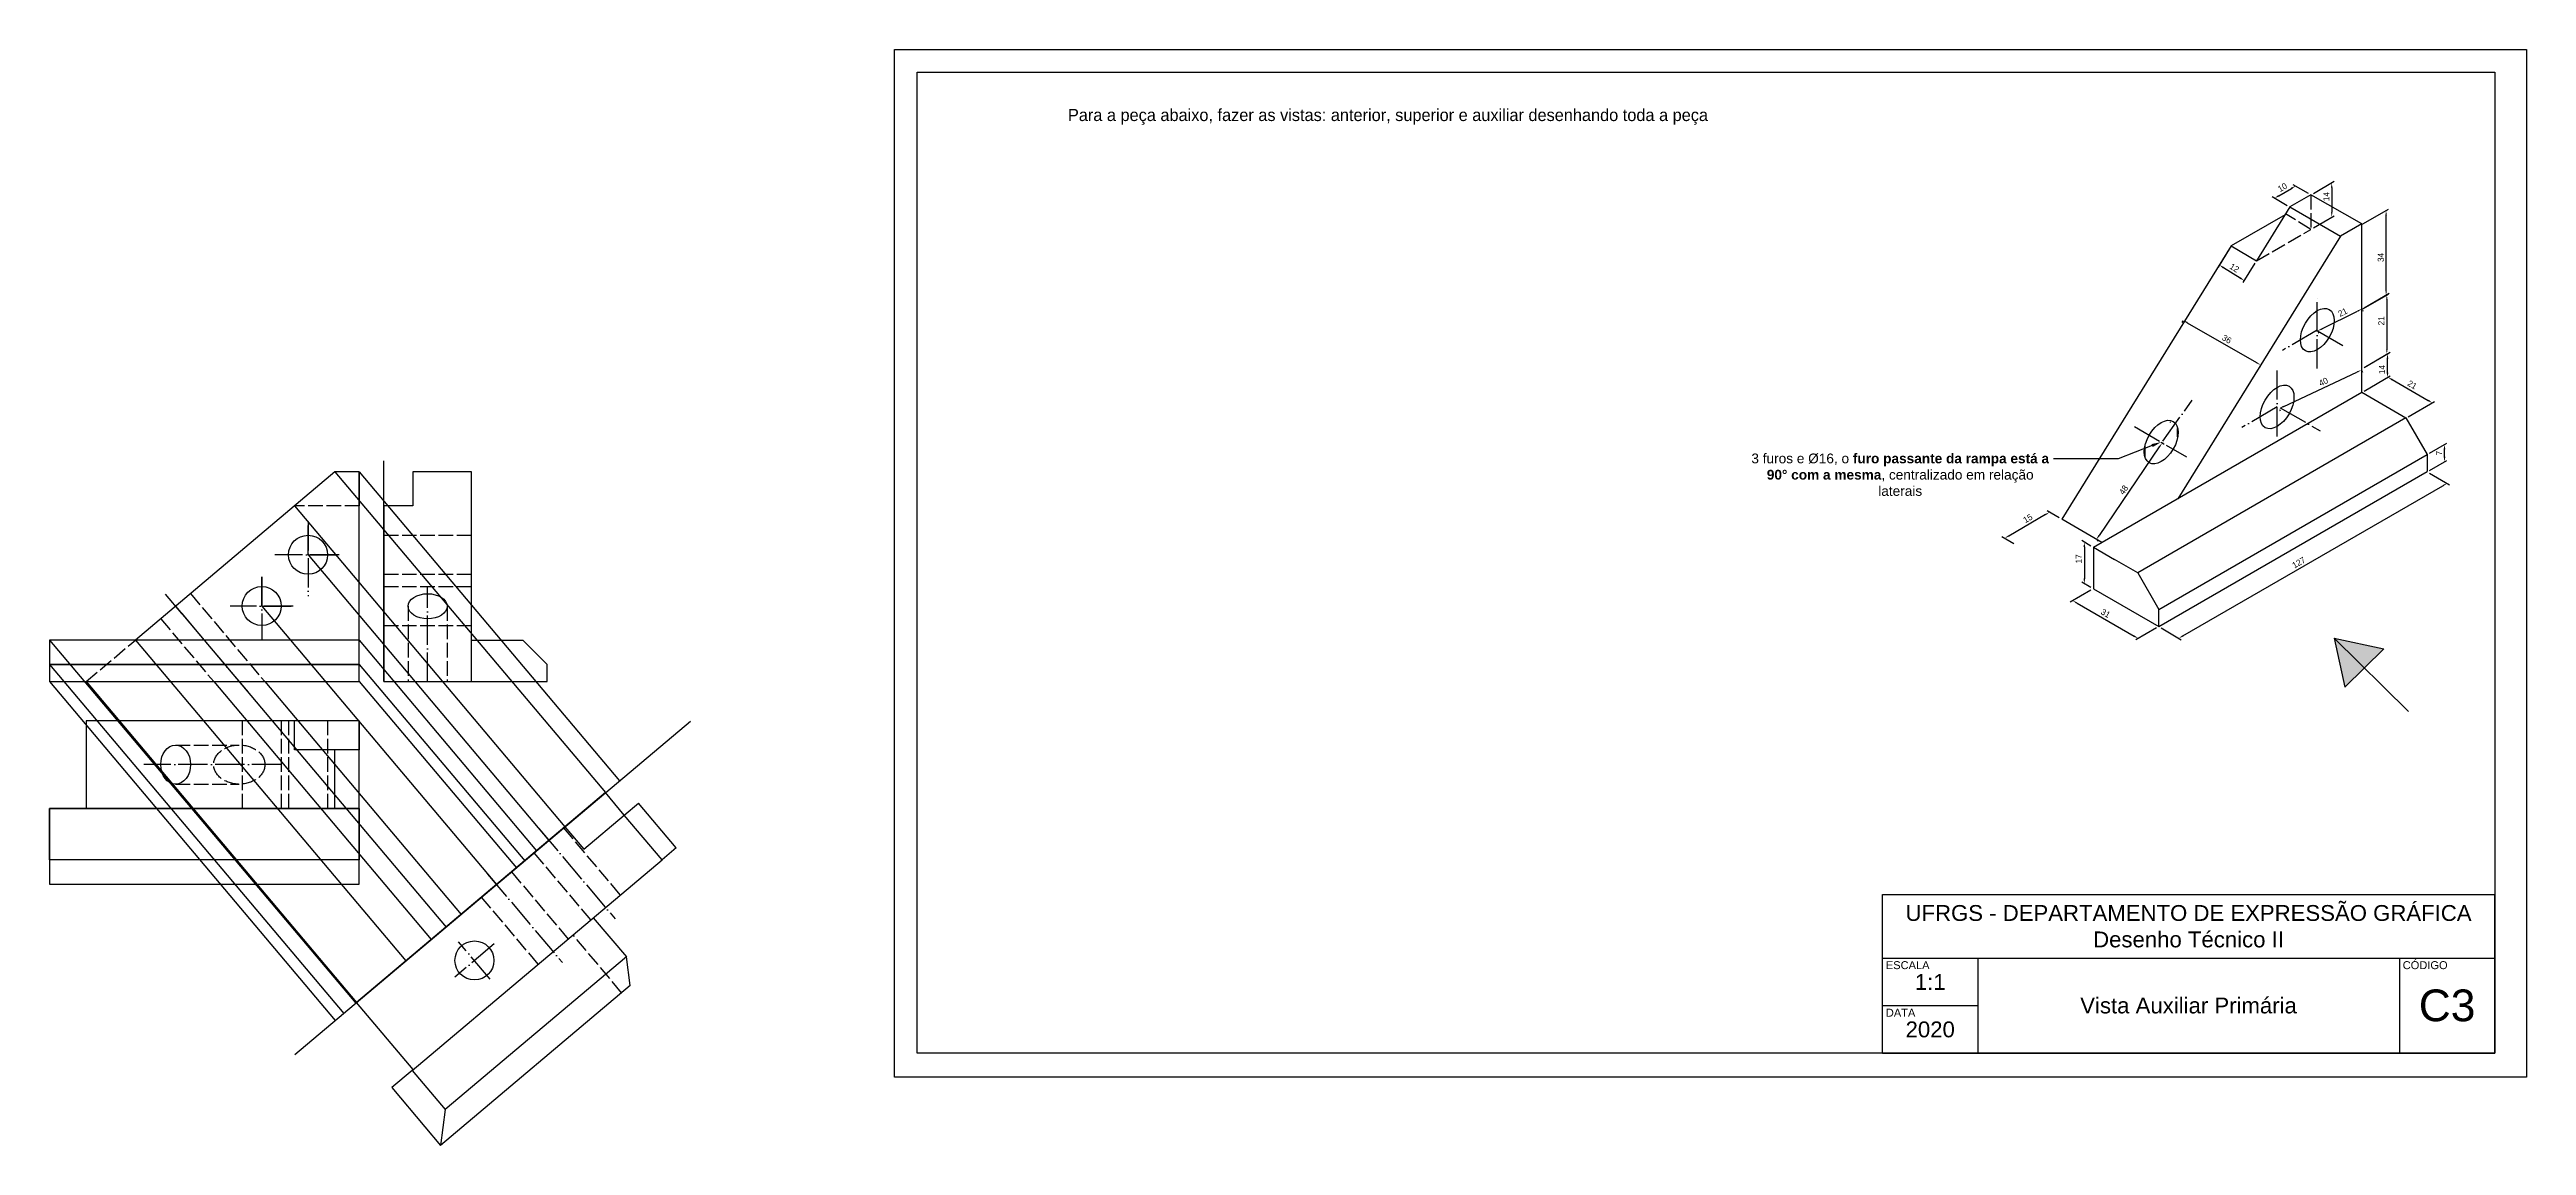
# Model space of a CAD drawing. Header units: metres. Extents: x -137 to 878, y -190 to 259.
import ezdxf
from ezdxf import colors
from ezdxf.entities.mleader import LeaderData, LeaderLine
from ezdxf.math import Vec2, Vec3

# ---------------------------------------------------------------- set-up
doc = ezdxf.new("R2010")
doc.units = ezdxf.units.M
doc.header["$LTSCALE"] = 0.5
doc.linetypes.add('ACAD_ISO02W100', pattern=[15, 12, -3])
doc.linetypes.add('ACAD_ISO04W100', pattern=[30, 24, -3, 0, -3])
for name, color, linetype in [('cotas', 114, 'Continuous'), ('eixos', 150, 'ACAD_ISO04W100'), ('Folha-selo', 106, 'Continuous'), ('hachura', 30, 'Continuous'), ('MARGEM', 106, 'Continuous'), ('não visivel', 1, 'ACAD_ISO02W100'), ('texto', 42, 'Continuous')]:
    doc.layers.add(name, color=color, linetype=linetype)
doc.layers.add('visivel', color=7, linetype='Continuous', lineweight=30)
doc.dimstyles.get("Standard").update_dxf_attribs({"dimtxt": 2.5, "dimasz": 2, "dimexe": 1, "dimexo": 1, "dimgap": 1, "dimtad": 1, "dimtoh": 1, "dimdec": 0, "dimzin": 0, "dimdsep": 46, "dimtxsty": 'Standard', "dimcen": 0.09, "dimadec": 0, "dimazin": 0, "dimtfac": 1, "dimtdec": 0, "dimtofl": 0, "dimtmove": 0, "dimatfit": 3, "dimfxl": 1, "dimtolj": 1, "dimtzin": 0, "dimarcsym": 0})

# ---------------------------------------------------------------- blocks, each defined once
blk = doc.blocks.new('*D1')
at = {"layer": 'cotas', "color": 0, "lineweight": -2, "transparency": 16777216}
for p, q in [((838.7, 85.5), (846.9, 80.7)), ((737.6, 18.8), (844.2, 80.3)), ((728.7, 22), (736.9, 17.2))]:
    blk.add_line(p, q, dxfattribs=at)
at = {"layer": 'cotas', "color": 0, "transparency": 16777216}
for points in [[(844, 80.6), (844.3, 80), (845.9, 81.3)], [(737.5, 19.1), (737.8, 18.5), (735.9, 17.8)]]:
    blk.add_solid(points, dxfattribs=at)
at = {"layer": 'Defpoints', "color": 0, "transparency": 16777216}
for p in [(837.7, 86.1), (845.9, 81.3), (727.7, 22.6)]:
    blk.add_point(p, dxfattribs=at)
at = {"layer": 'cotas', "color": 0, "transparency": 16777216, "insert": (785.1, 48.8), "char_height": 2.5, "attachment_point": 5, "rotation": 30}
blk.add_mtext('\\A1;127', dxfattribs=at)
blk = doc.blocks.new('*D2')
at = {"layer": 'cotas', "color": 0, "lineweight": -2, "transparency": 16777216}
for p, q in [((699.9, 37.5), (691.4, 32.6)), ((694.2, 32.2), (717.6, 18.7)), ((726.7, 22), (718.3, 17.1))]:
    blk.add_line(p, q, dxfattribs=at)
at = {"layer": 'cotas', "color": 0, "transparency": 16777216}
for points in [[(694.3, 32.5), (694, 31.9), (692.4, 33.2)], [(717.7, 19), (717.4, 18.4), (719.3, 17.7)]]:
    blk.add_solid(points, dxfattribs=at)
at = {"layer": 'Defpoints', "color": 0, "transparency": 16777216}
for p in [(700.9, 38.1), (727.7, 22.6), (719.3, 17.7)]:
    blk.add_point(p, dxfattribs=at)
at = {"layer": 'cotas', "color": 0, "transparency": 16777216, "insert": (705.9, 28), "char_height": 2.5, "attachment_point": 5, "rotation": 330}
blk.add_mtext('\\A1;31', dxfattribs=at)
blk = doc.blocks.new('*D3')
at = {"layer": 'cotas', "color": 0, "lineweight": -2, "transparency": 16777216}
for p, q in [((838.7, 93.6), (845.8, 97.7)), ((844.8, 92.2), (844.8, 95.2)), ((838.7, 86.6), (845.8, 90.7))]:
    blk.add_line(p, q, dxfattribs=at)
at = {"layer": 'cotas', "color": 0, "transparency": 16777216}
for points in [[(844.5, 95.2), (845.2, 95.2), (844.8, 97.2)], [(844.5, 92.2), (845.2, 92.2), (844.8, 90.2)]]:
    blk.add_solid(points, dxfattribs=at)
at = {"layer": 'Defpoints', "color": 0, "transparency": 16777216}
for p in [(837.7, 93.1), (844.8, 97.2), (837.7, 86.1)]:
    blk.add_point(p, dxfattribs=at)
at = {"layer": 'cotas', "color": 0, "transparency": 16777216, "insert": (842.6, 93.7), "char_height": 2.5, "attachment_point": 5, "rotation": 90}
blk.add_mtext('\\A1;7', dxfattribs=at)
blk = doc.blocks.new('*D4')
at = {"layer": 'cotas', "color": 0, "lineweight": -2, "transparency": 16777216}
for p, q in [((789.1, 200.1), (782.8, 203.7)), ((780.4, 195.1), (774.2, 198.7)), ((776.9, 199.2), (782.1, 202.2))]:
    blk.add_line(p, q, dxfattribs=at)
at = {"layer": 'cotas', "color": 0, "transparency": 16777216}
for points in [[(781.9, 202.5), (782.3, 201.9), (783.8, 203.2)], [(776.7, 199.5), (777.1, 198.9), (775.2, 198.2)]]:
    blk.add_solid(points, dxfattribs=at)
at = {"layer": 'Defpoints', "color": 0, "transparency": 16777216}
for p in [(783.8, 203.2), (781.4, 194.6), (790.1, 199.6)]:
    blk.add_point(p, dxfattribs=at)
at = {"layer": 'cotas', "color": 0, "transparency": 16777216, "insert": (778.4, 202.6), "char_height": 2.5, "attachment_point": 5, "rotation": 30}
blk.add_mtext('\\A1;10', dxfattribs=at)
blk = doc.blocks.new('*D5')
at = {"layer": 'cotas', "color": 0, "lineweight": -2, "transparency": 16777216}
for p, q in [((756.9, 177.9), (752, 169.9)), ((754.2, 169.7), (761, 165.5)), ((767.1, 171.5), (762.2, 163.6))]:
    blk.add_line(p, q, dxfattribs=at)
at = {"layer": 'cotas', "color": 0, "transparency": 16777216}
for points in [[(754.4, 170), (754, 169.4), (752.5, 170.8)], [(761.2, 165.8), (760.8, 165.2), (762.7, 164.4)]]:
    blk.add_solid(points, dxfattribs=at)
at = {"layer": 'Defpoints', "color": 0, "transparency": 16777216}
for p in [(757.4, 178.7), (762.7, 164.4), (767.7, 172.4)]:
    blk.add_point(p, dxfattribs=at)
at = {"layer": 'cotas', "color": 0, "transparency": 16777216, "insert": (758.7, 169.6), "char_height": 2.5, "attachment_point": 5, "rotation": 328.178}
blk.add_mtext('\\A1;12', dxfattribs=at)
blk = doc.blocks.new('*D6')
at = {"layer": 'cotas', "color": 0, "lineweight": -2, "transparency": 16777216}
for p, q in [((699.9, 55.6), (696.2, 57.8)), ((697.2, 55.2), (697.2, 42.2)), ((699.9, 38.6), (696.2, 40.8))]:
    blk.add_line(p, q, dxfattribs=at)
at = {"layer": 'cotas', "color": 0, "transparency": 16777216}
for points in [[(696.8, 55.2), (697.5, 55.2), (697.2, 57.2)], [(696.8, 42.2), (697.5, 42.2), (697.2, 40.2)]]:
    blk.add_solid(points, dxfattribs=at)
at = {"layer": 'Defpoints', "color": 0, "transparency": 16777216}
for p in [(700.9, 55.1), (697.2, 40.2), (700.9, 38.1)]:
    blk.add_point(p, dxfattribs=at)
at = {"layer": 'cotas', "color": 0, "transparency": 16777216, "insert": (694.9, 50.3), "char_height": 2.5, "attachment_point": 5, "rotation": 90}
blk.add_mtext('\\A1;17', dxfattribs=at)
blk = doc.blocks.new('*D7')
at = {"layer": 'cotas', "color": 0, "lineweight": -2, "transparency": 16777216}
for p, q in [((793.1, 143.2), (793.3, 142.9)), ((794.6, 144.6), (809.2, 151.9)), ((811.3, 152.2), (811.4, 151.9))]:
    blk.add_line(p, q, dxfattribs=at)
at = {"layer": 'cotas', "color": 0, "transparency": 16777216}
for points in [[(809.1, 152.2), (809.4, 151.6), (811, 152.8)], [(794.5, 144.9), (794.8, 144.3), (792.8, 143.8)]]:
    blk.add_solid(points, dxfattribs=at)
at = {"layer": 'Defpoints', "color": 0, "transparency": 16777216}
for p in [(810.9, 153.1), (811, 152.8), (792.7, 144.1)]:
    blk.add_point(p, dxfattribs=at)
at = {"layer": 'cotas', "color": 0, "transparency": 16777216, "insert": (803.1, 151.4), "char_height": 2.5, "attachment_point": 5, "rotation": 26.3295}
blk.add_mtext('\\A1;21', dxfattribs=at)
blk = doc.blocks.new('*D8')
at = {"layer": 'cotas', "color": 0, "lineweight": -2, "transparency": 16777216}
for p, q in [((778.9, 112.8), (808.9, 126.9)), ((810.9, 127.4), (811.2, 126.8)), ((777.2, 111.6), (777.5, 111))]:
    blk.add_line(p, q, dxfattribs=at)
at = {"layer": 'cotas', "color": 0, "transparency": 16777216}
for points in [[(808.8, 127.2), (809.1, 126.6), (810.7, 127.7)], [(778.7, 113.1), (779, 112.5), (777.1, 112)]]:
    blk.add_solid(points, dxfattribs=at)
at = {"layer": 'Defpoints', "color": 0, "transparency": 16777216}
for p in [(810.5, 128.3), (810.7, 127.7), (776.8, 112.5)]:
    blk.add_point(p, dxfattribs=at)
at = {"layer": 'cotas', "color": 0, "transparency": 16777216, "insert": (795.2, 122.9), "char_height": 2.5, "attachment_point": 5, "rotation": 25.0958}
blk.add_mtext('\\A1;40', dxfattribs=at)
blk = doc.blocks.new('*D9')
at = {"layer": 'cotas', "color": 0, "lineweight": -2, "transparency": 16777216}
for p, q in [((811.9, 128.8), (822.5, 135)), ((821.5, 126.7), (821.5, 132.4)), ((811.9, 119.1), (822.5, 125.3))]:
    blk.add_line(p, q, dxfattribs=at)
at = {"layer": 'cotas', "color": 0, "transparency": 16777216}
for points in [[(821.1, 132.4), (821.8, 132.4), (821.5, 134.4)], [(821.1, 126.7), (821.8, 126.7), (821.5, 124.7)]]:
    blk.add_solid(points, dxfattribs=at)
at = {"layer": 'Defpoints', "color": 0, "transparency": 16777216}
for p in [(821.5, 134.4), (810.9, 128.3), (810.9, 118.6)]:
    blk.add_point(p, dxfattribs=at)
at = {"layer": 'cotas', "color": 0, "transparency": 16777216, "insert": (819.2, 127.9), "char_height": 2.5, "attachment_point": 5, "rotation": 90}
blk.add_mtext('\\A1;14', dxfattribs=at)
blk = doc.blocks.new('*D10')
at = {"layer": 'cotas', "color": 0, "lineweight": -2, "transparency": 16777216}
for p, q in [((811.9, 153.2), (822.2, 159.2)), ((821.2, 156.6), (821.2, 136.2)), ((811.9, 128.8), (822.2, 134.8))]:
    blk.add_line(p, q, dxfattribs=at)
at = {"layer": 'cotas', "color": 0, "transparency": 16777216}
for points in [[(820.9, 156.6), (821.5, 156.6), (821.2, 158.6)], [(820.9, 136.2), (821.5, 136.2), (821.2, 134.2)]]:
    blk.add_solid(points, dxfattribs=at)
at = {"layer": 'Defpoints', "color": 0, "transparency": 16777216}
for p in [(810.9, 152.7), (821.2, 134.2), (810.9, 128.3)]:
    blk.add_point(p, dxfattribs=at)
at = {"layer": 'cotas', "color": 0, "transparency": 16777216, "insert": (818.9, 147.9), "char_height": 2.5, "attachment_point": 5, "rotation": 90}
blk.add_mtext('\\A1;21', dxfattribs=at)
blk = doc.blocks.new('*D11')
at = {"layer": 'cotas', "color": 0, "lineweight": -2, "transparency": 16777216}
for p, q in [((727.9, 96.2), (703.2, 59.9)), ((729.5, 97.6), (729.9, 97.3)), ((702.5, 58), (702.9, 57.7))]:
    blk.add_line(p, q, dxfattribs=at)
at = {"layer": 'cotas', "color": 0, "transparency": 16777216}
for points in [[(727.7, 96.4), (728.2, 96), (729.1, 97.9)], [(703, 60.1), (703.5, 59.7), (702.1, 58.3)]]:
    blk.add_solid(points, dxfattribs=at)
at = {"layer": 'Defpoints', "color": 0, "transparency": 16777216}
for p in [(728.7, 98.2), (701.7, 58.6), (702.1, 58.3)]:
    blk.add_point(p, dxfattribs=at)
at = {"layer": 'cotas', "color": 0, "transparency": 16777216, "insert": (713.3, 78.6), "char_height": 2.5, "attachment_point": 5, "rotation": 55.7705}
blk.add_mtext('\\A1;48', dxfattribs=at)
blk = doc.blocks.new('*D12')
at = {"layer": 'cotas', "color": 0, "lineweight": -2, "transparency": 16777216}
for p, q in [((791.1, 200.1), (799.6, 205.1)), ((798.6, 202.5), (798.6, 192.4)), ((791.1, 186), (799.6, 190.9))]:
    blk.add_line(p, q, dxfattribs=at)
at = {"layer": 'cotas', "color": 0, "transparency": 16777216}
for points in [[(798.3, 202.5), (798.9, 202.5), (798.6, 204.5)], [(798.3, 192.4), (798.9, 192.4), (798.6, 190.4)]]:
    blk.add_solid(points, dxfattribs=at)
at = {"layer": 'Defpoints', "color": 0, "transparency": 16777216}
for p in [(790.1, 199.6), (790.1, 185.4), (798.6, 190.4)]:
    blk.add_point(p, dxfattribs=at)
at = {"layer": 'cotas', "color": 0, "transparency": 16777216, "insert": (796.4, 198.8), "char_height": 2.5, "attachment_point": 5, "rotation": 90}
blk.add_mtext('\\A1;14', dxfattribs=at)
blk = doc.blocks.new('*D13')
at = {"layer": 'cotas', "color": 0, "lineweight": -2, "transparency": 16777216}
for p, q in [((737.6, 147.9), (737.2, 147.2)), ((739.4, 147.1), (767.7, 130.8)), ((769.4, 129.6), (769, 128.9))]:
    blk.add_line(p, q, dxfattribs=at)
at = {"layer": 'cotas', "color": 0, "transparency": 16777216}
for points in [[(739.6, 147.4), (739.3, 146.8), (737.7, 148.1)], [(767.9, 131), (767.6, 130.5), (769.5, 129.8)]]:
    blk.add_solid(points, dxfattribs=at)
at = {"layer": 'Defpoints', "color": 0, "transparency": 16777216}
for p in [(738.1, 148.8), (769.5, 129.8), (769.9, 130.5)]:
    blk.add_point(p, dxfattribs=at)
at = {"layer": 'cotas', "color": 0, "transparency": 16777216, "insert": (755.6, 140.4), "char_height": 2.5, "attachment_point": 5, "rotation": 330}
blk.add_mtext('\\A1;36', dxfattribs=at)
blk = doc.blocks.new('*D14')
at = {"layer": 'cotas', "color": 0, "lineweight": -2, "transparency": 16777216}
for p, q in [((681.3, 68.5), (666.2, 59.7)), ((686.9, 67.2), (682, 70)), ((668.3, 56.5), (663.4, 59.3))]:
    blk.add_line(p, q, dxfattribs=at)
at = {"layer": 'cotas', "color": 0, "transparency": 16777216}
for points in [[(681.1, 68.7), (681.4, 68.2), (683, 69.5)], [(666, 60), (666.3, 59.5), (664.4, 58.7)]]:
    blk.add_solid(points, dxfattribs=at)
at = {"layer": 'Defpoints', "color": 0, "transparency": 16777216}
for p in [(687.9, 66.6), (664.4, 58.7), (669.3, 55.9)]:
    blk.add_point(p, dxfattribs=at)
at = {"layer": 'cotas', "color": 0, "transparency": 16777216, "insert": (674, 66.9), "char_height": 2.5, "attachment_point": 5, "rotation": 30}
blk.add_mtext('\\A1;15', dxfattribs=at)
blk = doc.blocks.new('*D15')
at = {"layer": 'cotas', "color": 0, "lineweight": -2, "transparency": 16777216}
for p, q in [((810.7, 187.3), (821.9, 193.7)), ((820.9, 160.3), (820.9, 191.2)), ((810.7, 152.4), (821.9, 158.8))]:
    blk.add_line(p, q, dxfattribs=at)
at = {"layer": 'cotas', "color": 0, "transparency": 16777216}
for points in [[(820.6, 191.2), (821.2, 191.2), (820.9, 193.2)], [(820.6, 160.3), (821.2, 160.3), (820.9, 158.3)]]:
    blk.add_solid(points, dxfattribs=at)
at = {"layer": 'Defpoints', "color": 0, "transparency": 16777216}
for p in [(820.9, 193.2), (809.7, 186.7), (809.7, 151.8)]:
    blk.add_point(p, dxfattribs=at)
at = {"layer": 'cotas', "color": 0, "transparency": 16777216, "insert": (818.7, 173.9), "char_height": 2.5, "attachment_point": 5, "rotation": 90}
blk.add_mtext('\\A1;34', dxfattribs=at)
blk = doc.blocks.new('*D16')
at = {"layer": 'cotas', "color": 0, "lineweight": -2, "transparency": 16777216}
for p, q in [((811.9, 119.1), (822.6, 125.4)), ((823.4, 123.8), (838.1, 115.3)), ((830, 108.6), (840.8, 114.9))]:
    blk.add_line(p, q, dxfattribs=at)
at = {"layer": 'cotas', "color": 0, "transparency": 16777216}
for points in [[(823.5, 124.1), (823.2, 123.5), (821.6, 124.8)], [(838.3, 115.6), (837.9, 115), (839.8, 114.3)]]:
    blk.add_solid(points, dxfattribs=at)
at = {"layer": 'Defpoints', "color": 0, "transparency": 16777216}
for p in [(810.9, 118.6), (839.8, 114.3), (829, 108.1)]:
    blk.add_point(p, dxfattribs=at)
at = {"layer": 'cotas', "color": 0, "transparency": 16777216, "insert": (831.6, 121.7), "char_height": 2.5, "attachment_point": 5, "rotation": 330}
blk.add_mtext('\\A1;21', dxfattribs=at)

msp = doc.modelspace()

# ---------------------------------------------------------------- hatches: boundary and pattern name
at = {"layer": 'visivel'}
h = msp.add_hatch(color=256, dxfattribs=at)
h.dxf.hatch_style = 1
h.paths.add_polyline_path([(799.6, 17.8), (804, -2.3), (812.1, 5.6)])
h.paths.add_polyline_path([(820, 13.5), (799.6, 17.8), (812.1, 5.6)])

# ---------------------------------------------------------------- linework, layer by layer
msp.add_line((36, 25.8), (36, 36.1))
at = {"layer": 'cotas'}
for p, q in [((-20, 86), (90.9, -45.5)), ((-10, 86), (96.7, -40.6)), ((0, 0), (0, 90.5)), ((-36.6, 72), (74.3, -59.5)), ((-31, 52), (67.7, -65.1)), ((-85.3, 30.9), (25.6, -100.6)), ((-50, 31), (46.2, -83.2)), ((-137, 17), (-11.5, -131.8)), ((-101.8, 17), (9.1, -114.5)), ((-10, 17), (62.7, -69.3)), ((-137, 7), (-16.4, -136)), ((-137, 0), (-19.9, -138.9)), ((-122, 0), (-11.1, -131.5)), ((-69.7, 0), (19.5, -105.7)), ((-48.8, 0), (31.7, -95.4)), ((-10, 7), (57.8, -73.4)), ((-10, 0), (54.4, -76.3)), ((-36.4, -152.9), (125.7, -16.2))]:
    msp.add_line(p, q, dxfattribs=at)
at = {"layer": 'eixos'}
for p, q in [((792.7, 128.4), (792.7, 158.5)), ((792.7, 144.1), (778.4, 135.8)), ((792.8, 143.8), (804.2, 137.2)), ((776.2, 100.5), (776.2, 128.3)), ((729.4, 98.6), (741.4, 115.4)), ((776.2, 112.6), (761.8, 104.2)), ((777.4, 112.3), (793.9, 102.8)), ((717.7, 104.6), (739, 92.1)), ((728.7, 98.2), (729.4, 97.7)), ((728.7, 98.2), (728.7, 98.2)), ((-31, 52), (-31, 65.7)), ((-31, 65.7), (-31, 35.1)), ((-18.2, 52), (-44.7, 52)), ((-31, 52), (-18.2, 52)), ((-50, 31), (-50, 43)), ((-50, 43), (-50, 17)), ((-82.8, 27.9), (-89.4, 35.8)), ((-89.4, 35.8), (-89.4, 35.8)), ((-37.1, 31), (-62.9, 31)), ((-50, 31), (-37.1, 31)), ((18, 0), (18, 39)), ((-82.8, 27.9), (-54.2, -5.9)), ((-42, -34), (-98.3, -34)), ((63.6, -60.2), (94.9, -97.3)), ((42.6, -78.9), (73.3, -115.2)), ((45.3, -107.5), (29.1, -121.2)), ((43.6, -121.9), (30.6, -106.6))]:
    msp.add_line(p, q, dxfattribs=at)
at = {"layer": 'Folha-selo'}
for p, q in [((614.5, -87.3), (865.4, -87.3)), ((614.5, -152.3), (614.5, -87.3)), ((865.4, -152.3), (865.4, -87.3)), ((614.5, -113.3), (865.4, -113.3)), ((653.5, -113.3), (653.5, -152.3)), ((826.4, -113.3), (826.4, -152.3)), ((614.5, -132.8), (653.5, -132.8)), ((614.5, -152.3), (865.4, -152.3))]:
    msp.add_line(p, q, dxfattribs=at)
at = {"layer": 'hachura'}
for p, q in [((732.5, 106.2), (732.5, 106.5)), ((733.3, 95.1), (733.4, 95))]:
    msp.add_line(p, q, dxfattribs=at)
at = {"layer": 'hachura', "linetype": 'Continuous'}
for p, q in [((735.4, 100.4), (735.4, 103.8)), ((722.1, 91.7), (722.1, 97.2))]:
    msp.add_line(p, q, dxfattribs=at)
at = {"layer": 'MARGEM'}
for points in [[(878.4, -162.2), (209.4, -162.2), (209.4, 259.1), (878.4, 259.1)], [(865.4, -152.3), (218.7, -152.3), (218.7, 249.8), (865.4, 249.8)]]:
    msp.add_lwpolyline(points, close=True, dxfattribs=at)
at = {"layer": 'não visivel'}
for p, q in [((790.1, 199.6), (790.1, 185.4)), ((767.7, 172.5), (790.1, 185.4)), ((790.1, 185.4), (779.7, 191.8)), ((-10, 72), (-36.6, 72)), ((0, 60), (36, 60)), ((0, 44), (36, 44)), ((-79.2, 36.1), (-48.8, 0)), ((0, 39), (36, 39)), ((10, 30.9), (10, 0)), ((26, 30.9), (26, 0)), ((-91.4, 25.8), (-69.7, 0)), ((0, 23), (36, 23)), ((-122, 0), (-101.8, 17)), ((-58, -16), (-58, -52)), ((-42, -16), (-42, -52)), ((-39, -16), (-39, -52)), ((-23, -16), (-23, -52)), ((-85.3, -26), (-59.2, -26)), ((-85.3, -42), (-59.2, -42)), ((97, -87.4), (73.8, -59.9)), ((61.6, -70.2), (84.8, -97.7)), ((52.4, -78), (75.6, -105.5)), ((63.3, -115.8), (40.1, -88.3)), ((97.5, -127.5), (77.6, -103.8))]:
    msp.add_line(p, q, dxfattribs=at)
msp.add_ellipse((-59.2, -34), major_axis=(10.5, 0), ratio=0.764522, dxfattribs=at)
at = {"layer": 'visivel'}
for p, q in [((781.4, 194.6), (767.7, 172.5)), ((790.1, 199.6), (781.4, 194.6)), ((781.4, 194.6), (802.2, 182.6)), ((810.9, 187.6), (790.1, 199.6)), ((779.5, 191.4), (757.4, 178.7)), ((810.9, 187.6), (802.2, 182.6)), ((810.9, 118.6), (810.9, 187.6)), ((757.4, 178.7), (687.9, 66.6)), ((802.2, 182.6), (735.5, 75)), ((757.4, 178.7), (767.7, 172.5)), ((700.9, 55.1), (810.9, 118.6)), ((810.9, 118.6), (829, 108.1)), ((829, 108.1), (719.1, 44.6)), ((829, 108.1), (837.7, 93.1)), ((727.7, 29.6), (837.7, 93.1)), ((837.7, 93.1), (837.7, 86.1)), ((-20, 86), (-101.8, 17)), ((-10, 86), (-20, 86)), ((-10, 17), (-10, 86)), ((-10, 86), (-10, 72)), ((727.7, 22.6), (837.7, 86.1)), ((704.4, 57.1), (687.9, 66.6)), ((700.9, 55.1), (700.9, 38.1)), ((700.9, 55.1), (709.5, 50.1)), ((700.9, 55.1), (709.5, 50.1)), ((719.1, 44.6), (709.5, 50.1)), ((719.1, 44.6), (727.7, 29.6)), ((700.9, 38.1), (727.7, 22.6)), ((727.7, 22.6), (727.7, 29.6)), ((727.7, 22.6), (727.7, 29.6)), ((36, 0), (36, 17)), ((36, 17), (57, 17)), ((57, 17), (67, 7)), ((830.1, -12.2), (799.6, 17.8)), ((799.6, 17.8), (804, -2.3)), ((799.6, 17.8), (820, 13.5)), ((820, 13.5), (804, -2.3)), ((36, 0), (67, 0)), ((67, 0), (67, 7)), ((-36.6, -28), (-36.6, -16)), ((-10, -16), (-10, -28)), ((-10, -28), (-36.6, -28)), ((-20, -52), (-20, -28)), ((90.9, -45.5), (74.3, -59.5)), ((98.6, -54.7), (90.9, -45.5)), ((98.6, -54.7), (104.5, -49.8)), ((119.9, -68.1), (104.5, -49.8)), ((-137, -52), (-122, -52)), ((74.3, -59.5), (-11.1, -131.5)), ((74.3, -59.5), (82, -68.7)), ((82, -68.7), (98.6, -54.7)), ((114.1, -73), (98.6, -54.7)), ((119.9, -68.1), (114.1, -73)), ((11.7, -159.4), (114.1, -73)), ((85.9, -96.8), (99.5, -112.8)), ((99.5, -112.8), (25.2, -175.4)), ((101, -124.6), (99.5, -112.8)), ((12.1, -159), (-11.1, -131.5)), ((101, -124.6), (23.3, -190.1)), ((11.7, -159.4), (3.3, -166.4)), ((11.7, -159.4), (25.2, -175.4)), ((3.3, -166.4), (16.9, -182.5)), ((16.9, -182.5), (23.3, -190.1)), ((25.2, -175.4), (23.3, -190.1))]:
    msp.add_line(p, q, dxfattribs=at)
for points in [[(0, 72), (0, 0), (36, 0), (36, 86), (12, 86)], [(12, 86), (12, 72), (0, 72)]]:
    msp.add_lwpolyline(points, dxfattribs=at)
for points in [[(-137, 7), (-10, 7), (-10, 17), (-137, 17)], [(-137, 0), (-10, 0), (-10, 7), (-137, 7)], [(-122, -52), (-10, -52), (-10, -16), (-122, -16)], [(-137, -83), (-10, -83), (-10, -52), (-137, -52)], [(-137, -52), (-10, -52), (-10, -73), (-137, -73)]]:
    msp.add_lwpolyline(points, close=True, dxfattribs=at)
for centre in [(-31, 52), (-50, 31), (37.2, -114.3)]:
    msp.add_circle(centre, 8, dxfattribs=at)
for centre, major_axis, ratio in [((792.7, 144.1), (-4.9, -8.49), 0.57735), ((776.2, 112.6), (-4.9, -8.49), 0.57735), ((728.7, 98.2), (-4.9, -8.49), 0.57735), ((18, 30.9), (-8, 0), 0.644597), ((-85.3, -34), (0, 8), 0.764522)]:
    msp.add_ellipse(centre, major_axis=major_axis, ratio=ratio, dxfattribs=at)

# ---------------------------------------------------------------- texts
at = {"layer": 'Folha-selo'}
for s, insert, char_height, width, attachment_point in [('{\\fArial|b0|i0|c0|p34;UFRGS - DEPARTAMENTO DE EXPRESSÃO GRÁFICA\\PDesenho Técnico II}', (739.9, -100.3), 6.5, 251.445, 5), ('{\\fArial|b0|i0|c0|p34;ESCALA}', (615.8, -114.6), 3.25, 19.561, 1), ('{\\fArial|b0|i0|c0|p34;1:1}', (634, -123.1), 6.5, 37.479, 5), ('{\\fArial|b0|i0|c0|p34;CÓDIGO}', (827.7, -114.6), 3.25, 19.561, 1), ('{\\fArial|b0|i0|c0|p34;Vista Auxiliar Primária}', (739.9, -132.8), 6.5, 170.581, 5), ('{\\fArial|b0|i0|c0|p34;C3}', (845.9, -132.8), 13, 36.048, 5), ('{\\fArial|b0|i0|c0|p34;DATA}', (615.8, -134.1), 3.25, 19.561, 1), ('{\\fArial|b0|i0|c0|p34;2020}', (634, -142.6), 6.5, 36.763, 5)]:
    msp.add_mtext(s, dxfattribs=dict(at, insert=insert, char_height=char_height, width=width, attachment_point=attachment_point))
at = {"layer": 'texto', "insert": (280.5, 234.8), "char_height": 5, "attachment_point": 1}
msp.add_mtext_dynamic_manual_height_columns('Para a peça abaixo, fazer as vistas: anterior, superior e auxiliar desenhando toda a peça', width=444.402, gutter_width=1, heights=[0], dxfattribs=at)

# ---------------------------------------------------------------- dimensions: what is measured, and where the dimension line sits
at = {"layer": 'cotas'}
for base, p1, p2, angle, picture, middle in [((783.8, 203.2), (781.4, 194.6), (790.1, 199.6), 30, '*D4', (779.5, 200.7)), ((798.6, 190.4), (790.1, 199.6), (790.1, 185.4), 270, '*D12', (798.6, 198.8)), ((762.7, 164.4), (757.4, 178.7), (767.7, 172.4), 328.178, '*D5', (757.5, 167.7)), ((839.8, 114.3), (810.9, 118.6), (829, 108.1), 330, '*D16', (830.4, 119.7)), ((702.1, 58.3), (728.7, 98.2), (701.7, 58.6), 235.7705, '*D11', (715.1, 77.4)), ((844.8, 97.2), (837.7, 86.1), (837.7, 93.1), 90, '*D3', (844.8, 93.7)), ((845.9, 81.3), (727.7, 22.6), (837.7, 86.1), 30, '*D1', (786.2, 46.9)), ((697.2, 40.2), (700.9, 55.1), (700.9, 38.1), 270, '*D6', (697.2, 50.3)), ((719.3, 17.7), (700.9, 38.1), (727.7, 22.6), 330, '*D2', (704.8, 26.1))]:
    dim = msp.add_linear_dim(base=base, p1=p1, p2=p2, angle=angle, dimstyle='Standard', dxfattribs=at)
    dim.commit()
    dim.dimension.update_dxf_attribs({"geometry": picture, "text_midpoint": middle, "dimtype": 161})
for base, p1, p2, angle, text, picture, middle in [((820.9, 193.2), (809.7, 151.8), (809.7, 186.7), 90, '34', '*D15', (820.9, 173.9)), ((811, 152.8), (792.7, 144.1), (810.9, 153.1), 26.3295, '21', '*D7', (804.1, 149.3)), ((821.2, 134.2), (810.9, 152.7), (810.9, 128.3), 270, '21', '*D10', (821.2, 147.9)), ((769.5, 129.8), (738.1, 148.8), (769.9, 130.5), 330, '36', '*D13', (754.5, 138.4)), ((821.5, 134.4), (810.9, 118.6), (810.9, 128.3), 90, '14', '*D9', (821.5, 127.9)), ((810.7, 127.7), (776.8, 112.5), (810.5, 128.3), 25.0958, '40', '*D8', (796.2, 120.9)), ((664.4, 58.7), (687.9, 66.6), (669.3, 55.9), 210, '15', '*D14', (675.2, 64.9))]:
    dim = msp.add_linear_dim(base=base, p1=p1, p2=p2, angle=angle, text=text, dimstyle='Standard', dxfattribs=at)
    dim.commit()
    dim.dimension.update_dxf_attribs({"geometry": picture, "text_midpoint": middle, "dimtype": 161})

# ---------------------------------------------------------------- leaders
at = {"layer": 'texto'}
ml = msp.add_multileader_mtext('Standard', dxfattribs=at)
ml.set_content('{\\fArial|b0|i0|c0|p34;3 furos e %%C16, o\\fArial|b1|i0|c0|p34;\\C25; furo passante da rampa está a 90° com a mesma\\fArial|b0|i0|c0|p34;\\C256;, centralizado em relação laterais }', color=256)
ml.set_leader_properties()
ml.build(insert=Vec2(0, 0))
ml.multileader.update_dxf_attribs({"dogleg_length": 0.36})
ctx = ml.context
ctx.base_point, ctx.plane_origin = Vec3(558.8, 91.4), Vec3(728.7, 98.2)
ctx.text_align_type = 1
notes = []
notes.append((ctx, [(0, (1, 1, 0), (711, 91.4), (-1, 0), 26.5, [(0, [(728.7, 98.2)], 0, [])])]))
ctx.mtext.insert, ctx.mtext.width, ctx.mtext.defined_height, ctx.mtext.alignment, ctx.mtext.flow_direction = Vec3(621.7, 93.5), 122.02, 18, 2, 5
for ctx, leaders in notes:
    for number, flags, end, landing, length, lines in leaders:
        leader = LeaderData()
        leader.index, (leader.has_last_leader_line, leader.has_dogleg_vector, leader.attachment_direction) = number, flags
        leader.last_leader_point, leader.dogleg_vector, leader.dogleg_length = Vec3(end), Vec3(landing), length
        for number, points, colour, breaks in lines:
            line = LeaderLine()
            line.index, line.vertices, line.color, line.breaks = number, Vec3.list(points), colors.encode_raw_color(colour), breaks
            leader.lines.append(line)
        ctx.leaders.append(leader)

doc.saveas('drawing.dxf')
